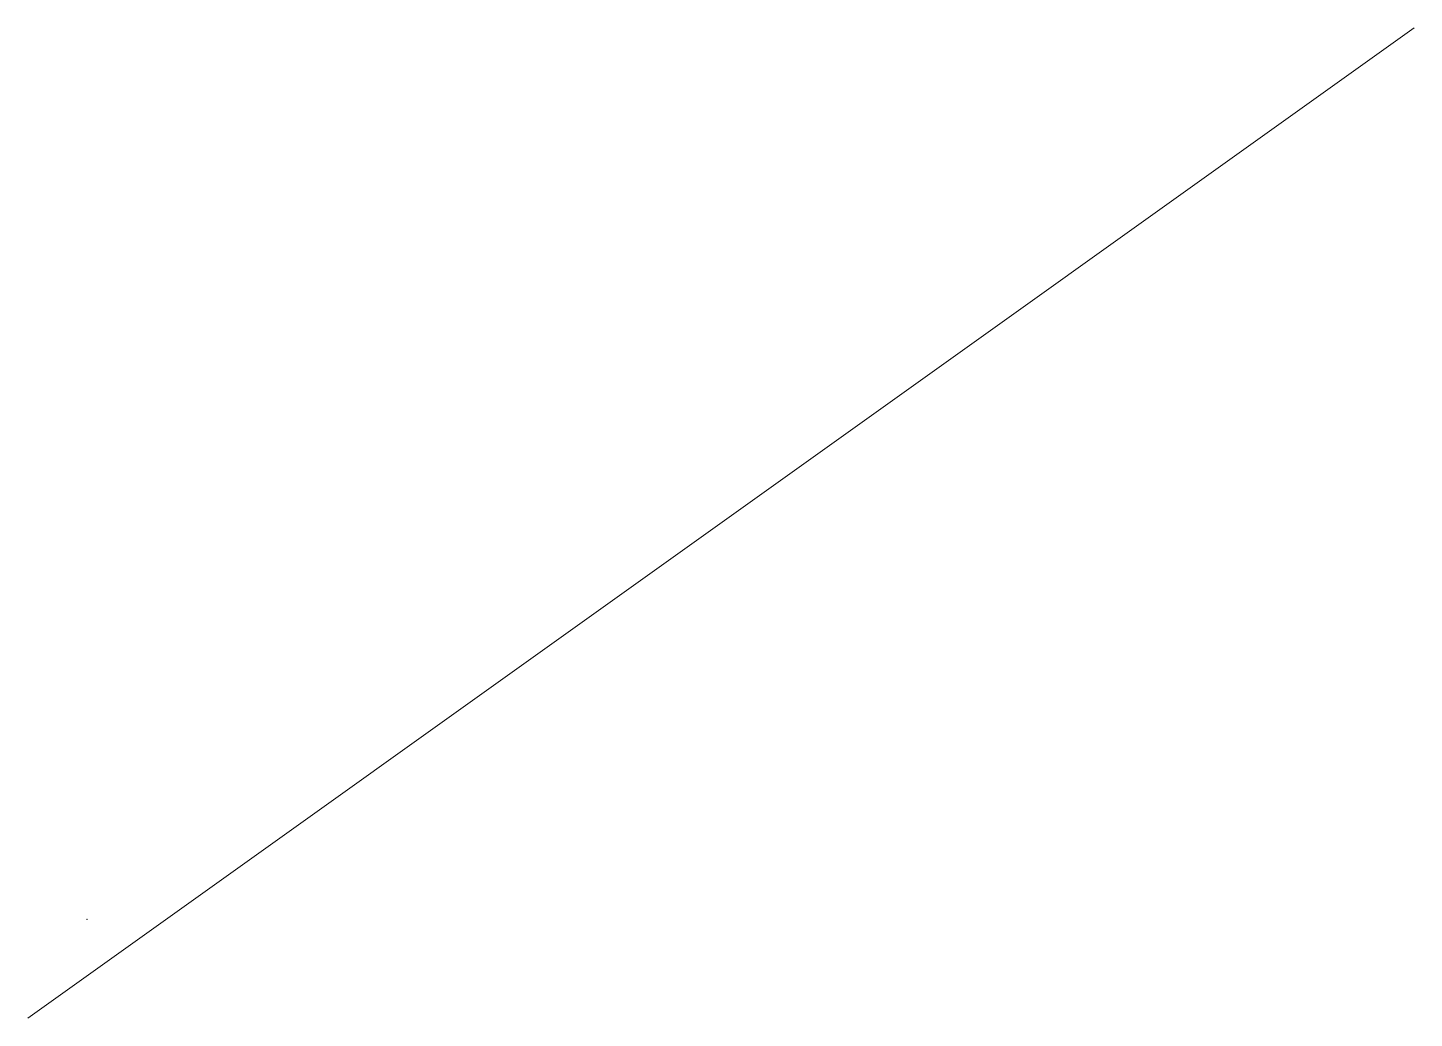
# Model space of a CAD drawing. Header units: millimetres. Extents: x 10 to 80, y 10 to 60.
import ezdxf

# ---------------------------------------------------------------- set-up
doc = ezdxf.new("R2010")
doc.units = ezdxf.units.MM
doc.layers.add('input', color=1, linetype='CONTINUOUS', lineweight=0)

msp = doc.modelspace()

# ---------------------------------------------------------------- linework, layer by layer
at = {"layer": 'input'}
msp.add_lwpolyline([(10, 10), (80, 60)], dxfattribs=at)
msp.add_point((13, 15), dxfattribs=at)

doc.saveas('drawing.dxf')
